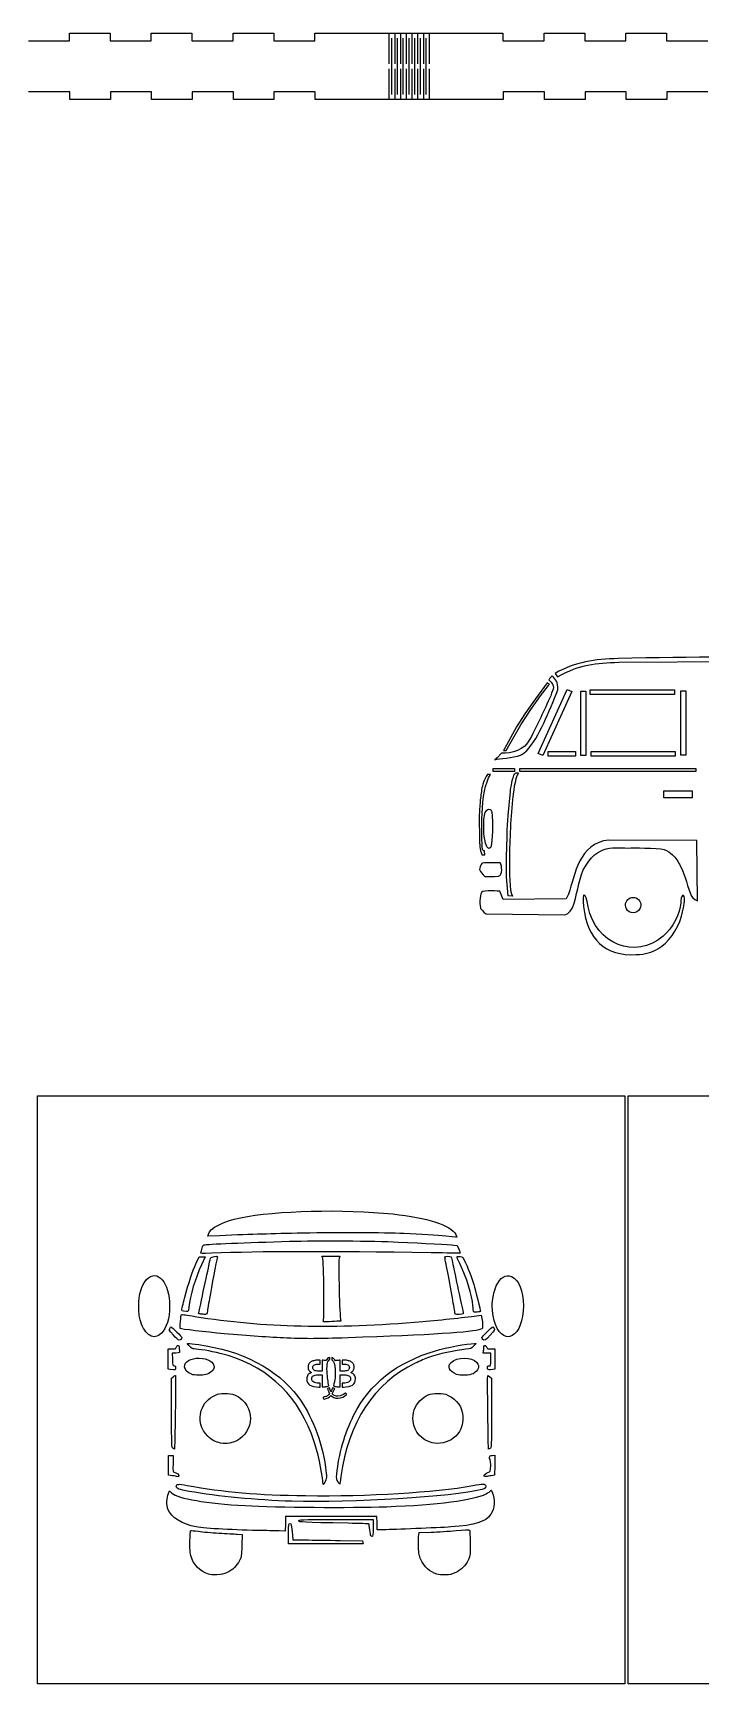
# Model space of a CAD drawing. Extents: x 299 to 1400, y -639 to 740.
# Drawn here: x 737 to 998, y -639 to 6 of the extents above; entities that cross this region are included whole.
import ezdxf

# ---------------------------------------------------------------- set-up
doc = ezdxf.new("R2010")
doc.units = 0
doc.layers.add('Generic_Box', color=7, linetype='CONTINUOUS')

msp = doc.modelspace()

# ---------------------------------------------------------------- linework, layer by layer
at = {"layer": 'Generic_Box', "color": 1}
for p, q in [((735.14127, 3.100168), (751.24127, 3.100168)), ((751.24127, 3.100168), (751.24127, 6.100168)), ((751.24127, 6.100168), (767.14127, 6.100168)), ((767.14127, 6.100168), (767.14127, 3.100168)), ((767.14127, 3.100168), (783.24127, 3.100168)), ((783.24127, 3.100168), (783.24127, 6.100168)), ((783.24127, 6.100168), (799.14127, 6.100168)), ((799.14127, 6.100168), (799.14127, 3.100168)), ((799.14127, 3.100168), (815.24127, 3.100168)), ((815.24127, 3.100168), (815.24127, 6.100168)), ((815.24127, 6.100168), (831.14127, 6.100168)), ((831.14127, 6.100168), (831.14127, 3.100168)), ((831.14127, 3.100168), (847.24127, 3.100168)), ((847.24127, 3.100168), (847.24127, 6.100168)), ((847.24127, 6.100168), (876.24127, 6.100168)), ((876.24127, 6.100168), (891.94927, 6.100168)), ((876.24127, 6.100168), (876.24127, -5.899832)), ((877.36327, -17.899832), (877.36327, 4.100168)), ((878.48527, 6.100168), (878.48527, -5.899832)), ((879.60727, -17.899832), (879.60727, 4.100168)), ((880.72927, 6.100168), (880.72927, -5.899832)), ((881.85127, -17.899832), (881.85127, 4.100168)), ((882.97327, 6.100168), (882.97327, -5.899832)), ((884.09527, -17.899832), (884.09527, 4.100168)), ((885.21727, 6.100168), (885.21727, -5.899832)), ((886.33927, -17.899832), (886.33927, 4.100168)), ((887.46127, 6.100168), (887.46127, -5.899832)), ((888.58327, -17.899832), (888.58327, 4.100168)), ((889.70527, 6.100168), (889.70527, -5.899832)), ((890.82727, -17.899832), (890.82727, 4.100168)), ((891.94927, 6.100168), (920.84927, 6.100168)), ((891.94927, 6.100168), (891.94927, -5.899832)), ((920.84927, 6.100168), (920.84927, 3.100168)), ((920.84927, 3.100168), (936.94927, 3.100168)), ((936.94927, 3.100168), (936.94927, 6.100168)), ((936.94927, 6.100168), (952.84927, 6.100168)), ((952.84927, 6.100168), (952.84927, 3.100168)), ((952.84927, 3.100168), (968.94927, 3.100168)), ((968.94927, 3.100168), (968.94927, 6.100168)), ((968.94927, 6.100168), (984.84927, 6.100168)), ((984.84927, 6.100168), (984.84927, 3.100168)), ((984.84927, 3.100168), (1000.94927, 3.100168)), ((876.24127, -7.899832), (876.24127, -19.899832)), ((878.48527, -7.899832), (878.48527, -19.899832)), ((880.72927, -7.899832), (880.72927, -19.899832)), ((882.97327, -7.899832), (882.97327, -19.899832)), ((885.21727, -7.899832), (885.21727, -19.899832)), ((887.46127, -7.899832), (887.46127, -19.899832)), ((889.70527, -7.899832), (889.70527, -19.899832)), ((891.94927, -7.899832), (891.94927, -19.899832)), ((751.34127, -16.899832), (735.24127, -16.899832)), ((751.34127, -19.899832), (751.34127, -16.899832)), ((783.34127, -16.899832), (767.24127, -16.899832)), ((767.24127, -16.899832), (767.24127, -19.899832)), ((783.34127, -19.899832), (783.34127, -16.899832)), ((815.34127, -16.899832), (799.24127, -16.899832)), ((799.24127, -16.899832), (799.24127, -19.899832)), ((815.34127, -19.899832), (815.34127, -16.899832)), ((847.34127, -16.899832), (831.24127, -16.899832)), ((831.24127, -16.899832), (831.24127, -19.899832)), ((847.34127, -19.899832), (847.34127, -16.899832)), ((937.04927, -16.899832), (920.94927, -16.899832)), ((920.94927, -16.899832), (920.94927, -19.899832)), ((937.04927, -19.899832), (937.04927, -16.899832)), ((969.04927, -16.899832), (952.94927, -16.899832)), ((952.94927, -16.899832), (952.94927, -19.899832)), ((969.04927, -19.899832), (969.04927, -16.899832)), ((1001.04927, -16.899832), (984.94927, -16.899832)), ((984.94927, -16.899832), (984.94927, -19.899832)), ((767.24127, -19.899832), (751.34127, -19.899832)), ((799.24127, -19.899832), (783.34127, -19.899832)), ((831.24127, -19.899832), (815.34127, -19.899832)), ((876.24127, -19.899832), (847.34127, -19.899832)), ((891.94927, -19.899832), (876.24127, -19.899832)), ((920.94927, -19.899832), (891.94927, -19.899832)), ((952.94927, -19.899832), (937.04927, -19.899832)), ((984.94927, -19.899832), (969.04927, -19.899832)), ((941.21975, -244.23168), (942.15288, -245.54278)), ((966.20162, -239.8259), (1026.5833, -239.47154)), ((938.16616, -247.85909), (932.5702, -255.60988)), ((934.679789, -275.485859), (946.01412, -250.499446)), ((935.57697, -253.004), (938.65056, -248.89473)), ((947.830624, -251.271089), (936.496293, -276.257503)), ((939.03476, -248.39362), (938.16616, -247.85909)), ((938.65056, -248.89473), (939.03476, -248.39362)), ((946.01412, -250.499446), (947.830624, -251.271089)), ((951.30261, -251.13751), (953.286985, -251.13751)), ((951.30261, -276.272928), (951.30261, -251.13751)), ((953.286985, -251.13751), (953.286985, -276.272928)), ((955.000229, -252.488831), (955.000229, -250.64618)), ((955.000229, -250.64618), (987.91528, -250.64618)), ((987.91528, -250.64618), (987.91528, -252.488831)), ((990.43939, -251.02344), (992.423765, -251.02344)), ((990.43939, -276.158858), (990.43939, -251.02344)), ((992.423765, -251.02344), (992.423765, -276.158858)), ((932.5702, -255.60988), (929.39636, -260.05324)), ((931.73496, -258.3494), (935.57697, -253.004)), ((987.91528, -252.488831), (955.000229, -252.488831)), ((922.04645, -274.35217), (927.79275, -264.29615)), ((929.39636, -260.05324), (926.18913, -265.06455)), ((927.79275, -264.29615), (931.73496, -258.3494)), ((926.18913, -265.06455), (922.2135, -272.21402)), ((918.53855, -277.19188), (917.60309, -277.96028)), ((920.30919, -275.45465), (918.53855, -277.19188)), ((922.2135, -272.21402), (921.11101, -274.35217)), ((921.11101, -274.35217), (922.04645, -274.35217)), ((927.74264, -276.20635), (927.74264, -276.20635)), ((936.496293, -276.257503), (934.679789, -275.485859)), ((938.522871, -276.560421), (938.522871, -274.71777)), ((938.522871, -274.71777), (949.23187, -274.71777)), ((949.23187, -276.560421), (938.522871, -276.560421)), ((949.23187, -274.71777), (949.23187, -276.560421)), ((953.286985, -276.272928), (951.30261, -276.272928)), ((955.334459, -276.543031), (955.334459, -274.70038)), ((955.334459, -274.70038), (988.24951, -274.70038)), ((988.24951, -276.543031), (955.334459, -276.543031)), ((988.24951, -274.70038), (988.24951, -276.543031)), ((992.423765, -276.158858), (990.43939, -276.158858)), ((915.9836, -283.79286), (914.7996, -283.79328)), ((916.95367, -281.33508), (925.336675, -281.33508)), ((916.95367, -282.635068), (916.95367, -281.33508)), ((925.336675, -282.635068), (916.95367, -282.635068)), ((925.336675, -281.33508), (925.336675, -282.635068)), ((925.75481, -283.10528), (926.92411, -283.13868)), ((927.39795, -281.33508), (996.284112, -281.33508)), ((927.39795, -282.63508), (927.39795, -281.33508)), ((996.284112, -282.63508), (927.39795, -282.63508)), ((996.284112, -281.33508), (996.284112, -282.63508)), ((926.22251, -284.30796), (926.22252, -284.30796)), ((983.7442, -290.13727), (994.843981, -290.13727)), ((983.7442, -292.860545), (983.7442, -290.13727)), ((994.843981, -290.13727), (994.843981, -292.860545)), ((922.83155, -299.79292), (923.75027, -290.45519)), ((994.843981, -292.860545), (983.7442, -292.860545)), ((914.92502, -297.43758), (914.92502, -297.43758)), ((911.63406, -305.85766), (911.69316, -310.28706)), ((996.64804, -309.4981), (962.30391, -309.36448)), ((996.96997, -333.23784), (996.64804, -309.4981)), ((912.63198, -315.16533), (913.71293, -315.17633)), ((913.71293, -315.17633), (913.66563, -313.65346)), ((922.2302, -323.76365), (922.2469, -314.86023)), ((912.68221, -318.34999), (912.68221, -318.34995)), ((922.88167, -331.21378), (922.2302, -323.76365)), ((920.87715, -332.61691), (919.57994, -329.40088)), ((945.53275, -332.31625), (920.87715, -332.61691)), ((924.55211, -331.28058), (922.88167, -331.21378)), ((946.53503, -330.49546), (945.53275, -332.31625)), ((974.8006, -334.79242), (974.8006, -334.79242)), ((914.32905, -338.22957), (945.06504, -338.63049)), ((981.50326, -351.85873), (981.50326, -351.85872)), ((738.65497, -409.36267), (968.55496, -409.36267)), ((738.65497, -639.26268), (738.65497, -409.36267)), ((968.55496, -409.36267), (968.55496, -639.26268)), ((969.84344, -409.36267), (1399.74343, -409.36267)), ((969.84344, -639.26268), (969.84344, -409.36267)), ((805.39499, -464.204973), (805.57239, -463.436873)), ((809.86559, -464.028323), (805.39499, -464.204973)), ((898.47369, -464.245093), (898.47369, -464.245093)), ((802.64789, -470.581263), (802.64789, -470.581263)), ((901.65129, -467.709213), (902.97689, -467.850353)), ((902.97689, -467.850353), (903.56459, -469.343533)), ((800.84499, -474.773463), (801.99949, -472.326063)), ((801.99949, -472.326063), (803.18849, -472.326063)), ((804.37759, -472.326063), (802.92419, -475.383513)), ((803.18849, -472.326063), (804.37759, -472.326063)), ((850.31239, -472.78912), (849.96319, -472.06151)), ((849.96319, -472.06151), (853.49009, -472.06151)), ((853.49009, -472.06151), (857.01689, -472.06151)), ((857.01689, -472.06151), (856.73509, -472.97966)), ((795.88149, -493.567803), (795.88149, -493.567803)), ((802.36379, -494.628923), (802.36379, -494.628923)), ((902.16419, -494.700303), (902.16419, -494.700323)), ((909.34699, -493.720713), (909.34699, -493.720753)), ((911.34619, -495.190983), (912.31239, -495.042543)), ((912.31239, -495.042543), (912.60289, -496.397353)), ((782.60939, -502.947283), (782.60939, -502.947283)), ((791.90859, -502.894373), (791.90859, -502.894373)), ((850.60549, -497.305866), (850.60549, -497.305866)), ((921.17779, -503.032053), (921.17779, -503.032083)), ((789.86219, -512.260603), (789.86219, -508.309433)), ((789.86219, -508.309433), (791.31239, -508.309433)), ((836.29659, -504.045153), (836.29659, -504.045123)), ((910.35509, -506.192813), (909.35549, -507.216443)), ((909.64899, -506.192813), (910.35509, -506.192813)), ((912.94639, -504.552363), (912.94639, -504.552363)), ((913.08879, -509.896933), (913.25279, -508.904743)), ((916.20579, -508.309433), (917.65599, -508.309433)), ((917.65599, -508.309433), (917.65599, -512.245103)), ((789.86219, -516.211783), (789.86219, -512.260603)), ((790.58979, -516.322003), (789.86219, -516.211783)), ((792.89499, -509.896933), (791.42989, -509.896933)), ((791.42989, -509.896933), (791.50589, -512.344323)), ((849.270745, -514.194707), (849.270745, -512.658752)), ((850.082407, -512.68949), (850.082407, -514.246965)), ((850.082407, -514.246965), (850.082407, -516.958642)), ((853.072945, -512.44803), (853.072616, -511.59202)), ((853.884277, -511.619687), (853.884277, -512.553668)), ((853.884277, -511.619687), (853.884277, -511.619687)), ((855.279434, -512.906077), (855.279434, -512.995787)), ((857.127518, -514.246965), (857.127518, -512.68949)), ((857.127518, -516.958642), (857.127518, -514.246965)), ((857.939166, -512.658752), (857.939166, -514.194707)), ((914.57869, -509.896933), (913.08879, -509.896933)), ((916.06849, -509.896933), (914.57869, -509.896933)), ((914.84719, -516.130093), (914.84719, -516.130093)), ((916.06849, -512.427103), (916.06849, -509.896933)), ((917.65599, -516.180783), (916.82919, -516.346153)), ((917.65599, -512.245103), (917.65599, -516.180783)), ((790.58979, -516.322003), (790.58979, -516.322003)), ((791.18519, -519.778773), (791.84559, -519.158343)), ((791.18519, -533.263383), (791.18519, -519.778773)), ((798.99539, -518.205373), (798.99539, -518.205373)), ((848.427791, -518.433673), (850.082407, -518.433673)), ((850.082407, -516.958642), (848.755748, -516.958642)), ((849.270746, -523.19693), (849.270746, -521.625481)), ((850.082407, -518.433673), (850.082407, -521.577687)), ((850.082407, -521.577687), (850.082407, -523.166463)), ((851.919626, -522.940931), (852.710875, -522.698632)), ((854.501327, -522.691366), (855.32444, -522.943727)), ((858.454177, -516.958642), (857.127518, -516.958642)), ((857.127518, -521.577408), (857.127518, -518.433673)), ((857.127518, -518.433673), (858.782134, -518.433673)), ((857.127518, -523.166182), (857.127518, -521.577408)), ((857.939166, -521.625481), (857.939166, -523.19693)), ((902.72229, -518.248773), (902.72229, -518.248773)), ((915.67279, -519.158343), (916.33319, -519.778773)), ((916.33319, -519.778773), (916.33319, -533.349383)), ((852.912974, -523.485056), (852.126206, -523.726237)), ((855.024999, -523.700245), (854.239634, -523.459623)), ((914.92609, -533.131283), (914.92599, -533.131283)), ((791.64819, -547.09947), (791.64819, -547.09947)), ((810.30649, -545.0722), (810.30649, -545.07223)), ((893.18199, -544.99783), (893.18199, -544.99783)), ((789.99449, -553.81615), (789.99449, -549.98135)), ((789.99449, -549.98135), (790.92059, -549.98135)), ((789.99449, -557.65095), (789.99449, -553.81615)), ((790.92059, -549.98135), (791.84659, -549.98135)), ((791.84659, -549.98135), (791.74959, -553.2225)), ((916.67079, -549.89881), (917.67019, -549.81621)), ((917.59719, -553.73224), (917.52419, -557.64828)), ((917.67019, -549.81621), (917.59719, -553.73224)), ((791.55539, -557.84647), (789.99449, -557.65095)), ((793.25289, -558.17889), (793.25309, -558.17886)), ((850.51999, -561.24866), (850.20009, -558.65771)), ((851.14739, -560.3254), (850.51999, -561.24866)), ((856.30169, -560.23298), (856.30169, -560.23298)), ((913.54569, -558.03539), (913.54529, -558.03544)), ((917.52419, -557.64828), (916.20489, -557.8367)), ((789.94399, -564.83544), (790.38839, -563.81453)), ((790.38839, -563.81453), (791.30979, -564.62357)), ((838.28099, -567.83711), (838.28099, -567.83711)), ((835.76689, -573.79402), (835.69189, -576.63829)), ((853.62619, -573.79402), (835.76689, -573.79402)), ((871.48569, -573.79402), (853.62619, -573.79402)), ((871.56169, -576.37371), (871.48569, -573.79402)), ((816.80599, -580.71259), (818.74649, -580.85462)), ((826.77119, -579.30104), (826.77159, -579.30084)), ((835.61689, -579.48257), (833.31069, -579.42367)), ((835.69189, -576.63829), (835.61689, -579.48257)), ((836.95899, -584.50948), (836.95809, -580.54073)), ((855.47889, -574.98448), (870.03099, -574.98448)), ((870.03099, -574.98448), (870.03099, -578.29177)), ((871.63769, -578.9534), (871.56169, -576.37371)), ((874.34009, -578.9504), (871.63769, -578.9534)), ((887.86139, -581.00125), (888.03169, -580.09308)), ((888.03169, -580.09308), (892.72369, -579.91672)), ((818.74649, -580.85462), (818.65549, -585.12943)), ((851.52949, -584.50948), (836.95899, -584.50948)), ((838.43119, -581.00375), (838.59929, -582.92198)), ((838.59929, -582.92198), (843.53339, -582.95868)), ((866.09999, -584.50948), (851.52949, -584.50948)), ((857.19869, -583.15711), (865.92999, -583.31885)), ((865.92999, -583.31885), (866.01499, -583.91417)), ((866.01499, -583.91417), (866.09999, -584.50948)), ((869.13489, -581.38292), (869.13489, -581.38292)), ((805.60499, -596.32707), (805.60499, -596.32707)), ((894.97789, -596.30887), (894.97749, -596.30887)), ((968.55496, -639.26268), (738.65497, -639.26268)), ((1399.74343, -639.26268), (969.84344, -639.26268))]:
    msp.add_line(p, q, dxfattribs=at)
for points in [[(965.89452, -238.38486), (956.78127, -238.80022), (949.25475, -239.54092), (941.21975, -244.23168)], [(1133.7868, -238.31396), (1071.8889, -237.96844), (1024.0715, -237.283), (965.89452, -238.38486)], [(940.12056, -245.21977), (940.12056, -245.21977), (939.59188, -245.55685), (939.38557, -245.78773)], [(942.29213, -250.6654), (942.57109, -247.44431), (941.30513, -246.65722), (940.12056, -245.21977)], [(942.15288, -245.54278), (951.24751, -240.52568), (956.8784, -240.22649), (966.20162, -239.8259)], [(930.06454, -274.61943), (935.20062, -268.77656), (938.83025, -259.22007), (942.29213, -250.6654)], [(939.38557, -245.78773), (939.1425, -246.05974), (938.81762, -246.72319), (938.81762, -246.72319)], [(938.81762, -246.72319), (941.62877, -249.39473), (940.40439, -249.95703), (939.51919, -252.93719)], [(939.51919, -252.93719), (936.94456, -258.85894), (934.38818, -264.18121), (931.4176, -269.90879)], [(931.4176, -269.90879), (929.29858, -274.32521), (924.27737, -275.47807), (920.30919, -275.45465)], [(917.60309, -277.96028), (919.46272, -277.49429), (924.73825, -277.36605), (927.74264, -276.20635)], [(927.74264, -276.20635), (928.52771, -275.86128), (930.06454, -274.61943), (930.06454, -274.61943)], [(912.81518, -312.992), (912.4691, -308.56786), (911.70795, -289.90677), (915.9836, -283.79286)], [(914.7996, -283.79328), (913.39936, -285.86785), (912.84755, -287.74943), (912.4963, -289.73461)], [(923.75027, -290.45519), (923.75027, -290.45519), (924.29856, -286.03319), (925.28708, -283.63982)], [(925.28708, -283.63982), (925.37748, -283.42099), (925.75481, -283.10528), (925.75481, -283.10528)], [(926.92411, -283.13868), (926.92411, -283.13868), (926.38076, -283.88186), (926.22251, -284.30796)], [(912.4963, -289.73461), (912.17962, -291.49602), (912.01567, -293.20712), (911.87029, -294.99085)], [(926.22252, -284.30796), (925.29468, -286.80625), (924.5521, -293.66239), (924.5521, -293.66239)], [(911.87029, -294.99085), (911.71268, -296.92469), (911.57658, -298.86231), (911.53956, -300.80221)], [(924.5521, -293.66239), (923.76714, -301.82288), (923.36612, -310.86574), (923.41619, -318.18437)], [(911.53956, -300.80221), (911.50736, -302.48735), (911.63406, -305.85766), (911.63406, -305.85766)], [(913.38821, -306.95907), (913.22562, -305.12876), (913.35481, -301.44663), (913.35481, -301.44663)], [(913.35481, -301.44663), (913.35481, -301.44663), (913.47134, -299.84603), (913.75571, -299.10801)], [(913.75571, -299.10801), (913.92622, -298.46523), (914.43605, -297.69048), (914.92502, -297.43758)], [(914.92502, -297.43758), (915.19848, -297.31207), (915.56003, -297.33231), (915.82706, -297.47098)], [(915.82706, -297.47098), (916.1374, -297.63214), (916.3811, -297.96597), (916.46182, -298.30621)], [(916.46182, -298.30621), (916.9974, -303.15993), (916.73042, -309.32433), (916.12771, -312.10399)], [(922.2469, -314.86023), (922.49152, -309.88648), (922.46164, -304.65385), (922.83155, -299.79292)], [(913.85591, -309.66515), (913.85591, -309.66515), (913.46921, -307.87088), (913.38821, -306.95907)], [(914.55751, -311.93694), (914.14172, -311.26221), (913.85591, -309.66515), (913.85591, -309.66515)], [(962.30391, -309.36448), (950.50551, -310.67188), (949.05054, -322.83914), (946.53503, -330.49546)], [(911.69316, -310.28706), (911.69316, -310.28706), (911.79968, -311.95859), (911.94116, -312.77935)], [(911.94116, -312.77935), (912.08135, -313.59268), (912.63198, -315.16533), (912.63198, -315.16533)], [(913.66563, -313.65346), (913.66563, -313.65346), (913.00822, -313.54328), (912.81518, -312.992)], [(915.40944, -312.63854), (915.00776, -312.63758), (914.76824, -312.27891), (914.55751, -311.93694)], [(916.12771, -312.10399), (916.12771, -312.10399), (915.73238, -312.63931), (915.40944, -312.63854)], [(952.28131, -320.9907), (957.89634, -310.3263), (964.47552, -312.73572), (970.88016, -312.4703)], [(970.88016, -312.4703), (970.88016, -312.4703), (981.20431, -312.28148), (983.96945, -313.12295)], [(983.96945, -313.12295), (985.21796, -313.50289), (986.24519, -314.25445), (987.15998, -315.11076)], [(987.15998, -315.11076), (988.44155, -316.3104), (989.40878, -317.83749), (990.23359, -319.38708)], [(911.86756, -319.86235), (911.7631, -320.17969), (911.67019, -320.52512), (911.72582, -320.85454)], [(911.72582, -320.85454), (912.03968, -322.00885), (912.92496, -322.79649), (913.71019, -323.64211)], [(912.68221, -318.34995), (912.68221, -318.34995), (912.04659, -319.31844), (911.86756, -319.86235)], [(919.7578, -318.30319), (917.39888, -318.28259), (915.04071, -318.31389), (912.68221, -318.34999)], [(920.23027, -319.53163), (920.16627, -319.0976), (919.7578, -318.30319), (919.7578, -318.30319)], [(919.99405, -322.69715), (920.47443, -321.75438), (920.38456, -320.57843), (920.23027, -319.53163)], [(923.41619, -318.18437), (923.44879, -320.70614), (923.21173, -329.70368), (924.55211, -331.28058)], [(948.00501, -335.82416), (949.94267, -331.05705), (950.26804, -325.72637), (952.28131, -320.9907)], [(990.23359, -319.38708), (992.22029, -323.11952), (993.08424, -328.12982), (994.64354, -331.28058)], [(919.57994, -329.40088), (919.57994, -329.40088), (913.24446, -328.87038), (912.45816, -329.81058)], [(913.71019, -323.64211), (913.71019, -323.64211), (917.50507, -323.74699), (919.05197, -323.49513)], [(919.05197, -323.49513), (919.45816, -323.42903), (919.80721, -323.06383), (919.99405, -322.69715)], [(912.45816, -329.81058), (911.60509, -330.83061), (911.79523, -335.59728), (912.0927, -336.09721)], [(954.20849, -335.4547), (953.04282, -329.31506), (951.75784, -329.25876), (952.39652, -335.3753)], [(952.39652, -335.3753), (953.73924, -348.23497), (960.87012, -354.75976), (972.91997, -354.15437)], [(983.56982, -346.93563), (972.70393, -356.24547), (956.98915, -350.10062), (954.20849, -335.4547)], [(968.75298, -334.79242), (968.752981, -333.122416), (970.106786, -331.768611), (971.77679, -331.768611)], [(970.264885, -337.411116), (969.329315, -336.870964), (968.75298, -335.872723), (968.75298, -334.79242)], [(971.77679, -331.768611), (973.446794, -331.768611), (974.800599, -333.122416), (974.8006, -334.79242)], [(974.8006, -334.79242), (974.8006, -335.872723), (974.224265, -336.870964), (973.288695, -337.411116)], [(990.37649, -334.0089), (990.36129, -337.74173), (987.13023, -343.88511), (983.56982, -346.93563)], [(991.14924, -331.09164), (990.72828, -331.35186), (990.3806, -332.66473), (990.37649, -334.0089)], [(990.68653, -339.16431), (992.07465, -334.48573), (992.31019, -330.37336), (991.14924, -331.09164)], [(994.64354, -331.28058), (995.09304, -332.18886), (996.96997, -333.23784), (996.96997, -333.23784)], [(912.0927, -336.09721), (912.61939, -336.98237), (914.32905, -338.22957), (914.32905, -338.22957)], [(945.06504, -338.63049), (945.06504, -338.63049), (947.0859, -338.08539), (948.00501, -335.82416)], [(973.288695, -337.411116), (972.353125, -337.951268), (971.200455, -337.951268), (970.264885, -337.411116)], [(981.50326, -351.85872), (985.67356, -349.4124), (989.01747, -344.78996), (990.68653, -339.16431)], [(972.91997, -354.15437), (976.75112, -353.96187), (978.89599, -353.38824), (981.50326, -351.85873)], [(805.57239, -463.436873), (806.11109, -461.104843), (811.42059, -458.383973), (818.11289, -457.010503)], [(818.11289, -457.010503), (831.90689, -454.179553), (858.27519, -453.525753), (877.78319, -455.530983)], [(877.78319, -455.530983), (891.18829, -456.908893), (900.57699, -459.987353), (902.45599, -463.620953)], [(842.77889, -463.040643), (829.25029, -463.311913), (824.03769, -463.468333), (809.86559, -464.028323)], [(882.06949, -463.212863), (874.04869, -462.851213), (856.14129, -462.772713), (842.77889, -463.040643)], [(898.47369, -464.245093), (895.23019, -463.924393), (888.60689, -463.507623), (882.06949, -463.212863)], [(902.83929, -464.507713), (902.83929, -464.678833), (902.89329, -464.682093), (898.47369, -464.245093)], [(902.45599, -463.620953), (902.66679, -464.028683), (902.83929, -464.427733), (902.83929, -464.507713)], [(806.83079, -470.913033), (802.65519, -471.079253), (802.50569, -471.067393), (802.64789, -470.581263)], [(802.64789, -470.581263), (802.72889, -470.303973), (802.92749, -469.565863), (803.08899, -468.941013)], [(803.08899, -468.941013), (803.28809, -468.170663), (803.56999, -467.736473), (803.96459, -467.592323)], [(803.96459, -467.592323), (804.57339, -467.369933), (820.64499, -466.701613), (837.35499, -466.203813)], [(892.78519, -470.708193), (851.71039, -470.082023), (826.17759, -470.142873), (806.83079, -470.913033)], [(837.35499, -466.203813), (847.97289, -465.887503), (870.52989, -466.041303), (879.82059, -466.493373)], [(879.82059, -466.493373), (889.72869, -466.975473), (900.27839, -467.563033), (901.65129, -467.709213)], [(904.09109, -470.858163), (904.05709, -470.869963), (898.96979, -470.802463), (892.78519, -470.708193)], [(903.56459, -469.343533), (903.88779, -470.164783), (904.12479, -470.846363), (904.09109, -470.858163)], [(781.41259, -481.201873), (785.55919, -476.703263), (790.45479, -482.358133), (790.42509, -491.612223)], [(796.37429, -488.112723), (797.82489, -482.421433), (799.26699, -478.118623), (800.84499, -474.773463)], [(802.92419, -475.383513), (800.43699, -480.616103), (798.36679, -487.462393), (797.90829, -491.971373)], [(803.59909, -485.893833), (804.60599, -481.269213), (805.63129, -476.459013), (805.87749, -475.204483)], [(805.87749, -475.204483), (806.12379, -473.949963), (806.40129, -472.800773), (806.49429, -472.650733)], [(809.07859, -472.620713), (808.67599, -474.042093), (806.78009, -483.903843), (806.00699, -488.597943)], [(806.49429, -472.650733), (806.58729, -472.500703), (807.24699, -472.290503), (807.96039, -472.183633)], [(807.96039, -472.183633), (809.23599, -471.992513), (809.25449, -471.999723), (809.07859, -472.620713)], [(850.60549, -497.305866), (851.00869, -496.467186), (850.73529, -473.67032), (850.31239, -472.78912)], [(856.73509, -472.97966), (856.37229, -474.16171), (856.92849, -496.180176), (857.33819, -496.945736)], [(898.07679, -472.288273), (898.07679, -472.006973), (900.37949, -471.984953), (900.55239, -472.264573)], [(899.25079, -478.439833), (898.60509, -475.181193), (898.07679, -472.412993), (898.07679, -472.288273)], [(900.55239, -472.264573), (900.62139, -472.376273), (901.10809, -474.549163), (901.63389, -477.093223)], [(901.63389, -477.093223), (902.15969, -479.637283), (903.22349, -484.576283), (903.99779, -488.068783)], [(903.93889, -474.889163), (903.24589, -473.461213), (902.76739, -472.238263), (902.87539, -472.171493)], [(902.87539, -472.171493), (902.98339, -472.104693), (903.53569, -472.124293), (904.10269, -472.214893)], [(909.08659, -491.355993), (908.79709, -487.416583), (906.58619, -480.344073), (903.93889, -474.889163)], [(904.10269, -472.214893), (905.05849, -472.367733), (905.19539, -472.505263), (905.98429, -474.105133)], [(905.98429, -474.105133), (906.95689, -476.077493), (908.57829, -480.320693), (909.39909, -483.041653)], [(778.38379, -491.772993), (778.36979, -486.631483), (779.25399, -483.543583), (781.41259, -481.201873)], [(901.24869, -489.391723), (900.79559, -486.626823), (899.89649, -481.698473), (899.25079, -478.439833)], [(909.39909, -483.041653), (910.06159, -485.238093), (912.12749, -493.554293), (912.03309, -493.644823)], [(916.60289, -491.476903), (916.59289, -489.240463), (917.36259, -485.535433), (918.22279, -483.665123)], [(918.22279, -483.665123), (919.73939, -480.367903), (921.93599, -478.997573), (924.14109, -479.973013)], [(924.14109, -479.973013), (927.03719, -481.254093), (928.80249, -485.600583), (928.82609, -491.508383)], [(795.15389, -493.179053), (795.15389, -493.025873), (795.70309, -490.746023), (796.37429, -488.112723)], [(801.76849, -494.408253), (801.76849, -494.349953), (802.59229, -490.518453), (803.59909, -485.893833)], [(806.00699, -488.597943), (805.55159, -491.362833), (805.12379, -493.892913), (805.05619, -494.220333)], [(902.16419, -494.700323), (902.11419, -494.545483), (901.70179, -492.156613), (901.24869, -489.391723)], [(903.99779, -488.068783), (904.77209, -491.561283), (905.35989, -494.472493), (905.30399, -494.538143)], [(779.10559, -497.637473), (778.47349, -495.717823), (778.39309, -495.064493), (778.38379, -491.772993)], [(790.42509, -491.612223), (790.41009, -496.336413), (789.22109, -500.186823), (787.17389, -502.141663)], [(794.50429, -500.332003), (794.37559, -500.191493), (794.84899, -495.032453), (795.00489, -494.876553)], [(795.00489, -494.876553), (795.07989, -494.801553), (797.43589, -495.111243), (800.24069, -495.564643)], [(795.88149, -493.567803), (795.48129, -493.507203), (795.15389, -493.332243), (795.15389, -493.179053)], [(797.90829, -491.971373), (797.71119, -493.909393), (797.77979, -493.855373), (795.88149, -493.567803)], [(800.24069, -495.564643), (827.20239, -499.923003), (854.44279, -500.536713), (889.47789, -497.575103)], [(802.36379, -494.628923), (802.03639, -494.565823), (801.76849, -494.466553), (801.76849, -494.408253)], [(803.94629, -494.779613), (803.40329, -494.759813), (802.69119, -494.692013), (802.36379, -494.628923)], [(805.05619, -494.220333), (804.95359, -494.718053), (804.77159, -494.809743), (803.94629, -494.779613)], [(889.47789, -497.575103), (896.54549, -496.977663), (907.46569, -495.787113), (911.34619, -495.190983)], [(905.30399, -494.538143), (905.06199, -494.822373), (902.25109, -494.967553), (902.16419, -494.700303)], [(909.34699, -493.720753), (909.28499, -493.522583), (909.16759, -492.458443), (909.08659, -491.355993)], [(910.71369, -493.894403), (909.76259, -494.035993), (909.43269, -493.994103), (909.34699, -493.720713)], [(912.03309, -493.644823), (911.99709, -493.679423), (911.40329, -493.791763), (910.71369, -493.894403)], [(912.60289, -496.397353), (912.76279, -497.142493), (912.89349, -498.327173), (912.89349, -499.029953)], [(921.17779, -503.032083), (918.68059, -501.898323), (916.62309, -496.701643), (916.60289, -491.476903)], [(928.82609, -491.508383), (928.84809, -497.133983), (927.09419, -501.714903), (924.42209, -503.008453)], [(782.60939, -502.947283), (781.22049, -502.154353), (779.96769, -500.255773), (779.10559, -497.637473)], [(787.17389, -502.141663), (785.58999, -503.654083), (784.25889, -503.889013), (782.60939, -502.947283)], [(791.90859, -502.894373), (790.22489, -501.060403), (790.13709, -500.903403), (790.43279, -500.254463)], [(790.43279, -500.254463), (790.60569, -499.874983), (790.82979, -499.597343), (790.93089, -499.637493)], [(790.93089, -499.637493), (791.45409, -499.845373), (795.15389, -503.549893), (795.15389, -503.865873)], [(794.10879, -504.857093), (793.88319, -504.850093), (792.89309, -503.966843), (791.90859, -502.894373)], [(811.69039, -502.330703), (804.63219, -501.685673), (794.68459, -500.528793), (794.50429, -500.332003)], [(836.29659, -504.045123), (829.47469, -503.781523), (821.44089, -503.221773), (811.69039, -502.330703)], [(852.82899, -497.636596), (850.46229, -497.804586), (850.37219, -497.791186), (850.60549, -497.305866)], [(856.45489, -497.461516), (855.81729, -497.461516), (854.18559, -497.540316), (852.82899, -497.636596)], [(857.33819, -496.945736), (857.59229, -497.420566), (857.52219, -497.461516), (856.45489, -497.461516)], [(912.16589, -500.594073), (909.12399, -501.791083), (892.28209, -502.878383), (860.24139, -503.946253)], [(912.89349, -499.029953), (912.89349, -500.178113), (912.81949, -500.336803), (912.16589, -500.594073)], [(912.62889, -503.865873), (912.62889, -503.549893), (916.32869, -499.845373), (916.85189, -499.637493)], [(915.87429, -502.894373), (914.08549, -504.842853), (913.54369, -505.149643), (912.94639, -504.552363)], [(917.34999, -500.254463), (917.64569, -500.903403), (917.55789, -501.060403), (915.87429, -502.894373)], [(916.85189, -499.637493), (916.95299, -499.597393), (917.17709, -499.874983), (917.34999, -500.254463)], [(924.42209, -503.008453), (923.05579, -503.669883), (922.59009, -503.673273), (921.17779, -503.032053)], [(791.31239, -508.309433), (792.62339, -508.309433), (792.77789, -508.248333), (792.92229, -507.672973)], [(794.19639, -507.982473), (794.46629, -509.951413), (794.50329, -509.896933), (792.89499, -509.896933)], [(792.92229, -507.672973), (793.01029, -507.322913), (793.29589, -506.980573), (793.55739, -506.912213)], [(793.55739, -506.912213), (793.94749, -506.810203), (794.06199, -507.002113), (794.19639, -507.982473)], [(795.15389, -503.865873), (795.15389, -504.360993), (794.61419, -504.872833), (794.10879, -504.857093)], [(798.19659, -507.251143), (797.19229, -506.222683), (797.18179, -506.192813), (797.82319, -506.192813)], [(797.82319, -506.192813), (798.18619, -506.192813), (799.90699, -506.378823), (801.64719, -506.606173)], [(800.00229, -508.309483), (799.44999, -508.309483), (798.93569, -508.008083), (798.19659, -507.251143)], [(810.16639, -510.033813), (806.49879, -509.147113), (801.56139, -508.309483), (800.00229, -508.309483)], [(801.64719, -506.606173), (818.50939, -508.809103), (832.49649, -516.103873), (840.63659, -526.940483)], [(860.24139, -503.946253), (847.61509, -504.367073), (844.91679, -504.378213), (836.29659, -504.045153)], [(862.40339, -534.299313), (868.82629, -521.752353), (879.08909, -513.638333), (894.38159, -509.016593)], [(906.37359, -508.419713), (902.27109, -508.791483), (895.54109, -510.264663), (891.72679, -511.625873)], [(894.38159, -509.016593), (898.63559, -507.730923), (906.95179, -506.192813), (909.64899, -506.192813)], [(909.35549, -507.216443), (908.42169, -508.172743), (908.22559, -508.251893), (906.37359, -508.419713)], [(912.94639, -504.552363), (912.77179, -504.377743), (912.62889, -504.068823), (912.62889, -503.865873)], [(913.25279, -508.904743), (913.34279, -508.359043), (913.41819, -507.655813), (913.41979, -507.342013)], [(913.41979, -507.342013), (913.41979, -506.549313), (914.38149, -506.818803), (914.59589, -507.672973)], [(914.59589, -507.672973), (914.74029, -508.248353), (914.89479, -508.309433), (916.20579, -508.309433)], [(792.77259, -515.736163), (792.77259, -516.559283), (792.55019, -516.618983), (790.58979, -516.322003)], [(791.50589, -512.344323), (791.57789, -514.654173), (791.61539, -514.796473), (792.17729, -514.876273)], [(792.17729, -514.876273), (792.63999, -514.941973), (792.77259, -515.133543), (792.77259, -515.736163)], [(796.21219, -515.289293), (796.21219, -513.289353), (798.63839, -511.873463), (802.03309, -511.892373)], [(798.99539, -518.205373), (797.45319, -517.640873), (796.21219, -516.340653), (796.21219, -515.289293)], [(802.03309, -511.892373), (805.38499, -511.911073), (807.85389, -513.433183), (807.85389, -515.481023)], [(807.85389, -515.481023), (807.85389, -516.359833), (806.00929, -517.967703), (804.59149, -518.324703)], [(845.93959, -541.51718), (839.43309, -524.924373), (827.19009, -514.149553), (810.16639, -510.033813)], [(844.596847, -515.453993), (844.596761, -515.940705), (844.716206, -516.35779), (844.954723, -516.70545)], [(844.924804, -514.127918), (844.706185, -514.485508), (844.596833, -514.927545), (844.596847, -515.453993)], [(845.849125, -513.263802), (845.45164, -513.482341), (845.143423, -513.770328), (844.924804, -514.127918)], [(847.235335, -512.801842), (846.698722, -512.891243), (846.23669, -513.045287), (845.849125, -513.263802)], [(846.460305, -515.558228), (846.460305, -515.061571), (846.673843, -514.709035), (847.101132, -514.500442)], [(847.071213, -516.660729), (846.663793, -516.452136), (846.460305, -516.084676), (846.460305, -515.558228)], [(847.101132, -514.500442), (847.518501, -514.291849), (848.065191, -514.187438), (848.740932, -514.187438)], [(848.97942, -512.652885), (848.353367, -512.652885), (847.771948, -512.702511), (847.235335, -512.801842)], [(848.740932, -514.187438), (848.932353, -514.187438), (849.105665, -514.190342), (849.270745, -514.194707)], [(849.270745, -512.658752), (849.174849, -512.657178), (849.070607, -512.652885), (848.97942, -512.652885)], [(850.469915, -512.712407), (850.338203, -512.70229), (850.211529, -512.697041), (850.082407, -512.68949)], [(851.230114, -512.801836), (850.981677, -512.762101), (850.728287, -512.732267), (850.469915, -512.712407)], [(851.634972, -512.85745), (851.504347, -512.83749), (851.370201, -512.818649), (851.230114, -512.801836)], [(853.072616, -511.59202), (852.409315, -511.716213), (851.941543, -512.157789), (851.634972, -512.85745)], [(852.018328, -517.156785), (851.833063, -514.089019), (852.339128, -512.758402), (853.072945, -512.44803)], [(855.279434, -512.995787), (854.941342, -512.311298), (854.483189, -511.792734), (853.884277, -511.619687)], [(853.884277, -512.553668), (854.527666, -513.031897), (855.107196, -514.441259), (855.216233, -516.246837)], [(855.216233, -516.246837), (855.348704, -518.440538), (855.088787, -520.760779), (854.501327, -522.691366)], [(855.979797, -512.801836), (855.731359, -512.831642), (855.497967, -512.866365), (855.279434, -512.906077)], [(856.74001, -512.712407), (856.481638, -512.732267), (856.22822, -512.762101), (855.979797, -512.801836)], [(857.127518, -512.68949), (856.998396, -512.697045), (856.871708, -512.702282), (856.74001, -512.712407)], [(886.55249, -513.851013), (870.49289, -521.487913), (860.26239, -537.065733), (857.45259, -558.16059)], [(858.230777, -512.652885), (858.139547, -512.652885), (858.035176, -512.657192), (857.939166, -512.658752)], [(857.939166, -514.194707), (858.104404, -514.190342), (858.277773, -514.187438), (858.46928, -514.187438)], [(859.97459, -512.801842), (859.437992, -512.702511), (858.85683, -512.652885), (858.230777, -512.652885)], [(858.46928, -514.187438), (859.14502, -514.187438), (859.691425, -514.291849), (860.108794, -514.500442)], [(861.3608, -513.263802), (860.973249, -513.045287), (860.511203, -512.891243), (859.97459, -512.801842)], [(860.108794, -514.500442), (860.536097, -514.709035), (860.749892, -515.061585), (860.749892, -515.558228)], [(860.749892, -515.558228), (860.749892, -516.084676), (860.546146, -516.452136), (860.138712, -516.660729)], [(862.285121, -514.127918), (862.066502, -513.770327), (861.758285, -513.482327), (861.3608, -513.263802)], [(862.255203, -516.70545), (862.493691, -516.35779), (862.613078, -515.940705), (862.613078, -515.453993)], [(862.613078, -515.453993), (862.613078, -514.927545), (862.50374, -514.485508), (862.285121, -514.127918)], [(891.72679, -511.625873), (890.63539, -512.015373), (888.30699, -513.016683), (886.55249, -513.851013)], [(902.72229, -518.248773), (899.87279, -517.191653), (898.90649, -515.134153), (900.52739, -513.575603)], [(900.52739, -513.575603), (902.91929, -511.275873), (908.67849, -511.312793), (910.63699, -513.640403)], [(910.63699, -513.640403), (911.90609, -515.148663), (911.32799, -516.850513), (909.15949, -517.989373)], [(914.84719, -516.130093), (914.56199, -515.386773), (914.86419, -514.787883), (915.47969, -514.874503)], [(916.82919, -516.346153), (915.54419, -516.603143), (915.00619, -516.544493), (914.84719, -516.130093)], [(915.47969, -514.874503), (916.05309, -514.955103), (916.06849, -514.891103), (916.06849, -512.427103)], [(791.84559, -519.158343), (792.20879, -518.817113), (792.57519, -518.607193), (792.65989, -518.691853)], [(792.65989, -518.691853), (792.86289, -518.894883), (792.47549, -547.47027), (792.26979, -547.45937)], [(804.59149, -518.324703), (802.96619, -518.733963), (800.28319, -518.676763), (798.99539, -518.205373)], [(844.537282, -518.463582), (844.239158, -518.870838), (844.090224, -519.387467), (844.090224, -520.013232)], [(844.090224, -520.013232), (844.090224, -521.076086), (844.477646, -521.875527), (845.252762, -522.411905)], [(845.923492, -517.539941), (845.297424, -517.748534), (844.835393, -518.056327), (844.537282, -518.463582)], [(844.954723, -516.70545), (845.18319, -517.053095), (845.506123, -517.331348), (845.923492, -517.539941)], [(845.252762, -522.411905), (846.027877, -522.938352), (847.215394, -523.201681), (848.815299, -523.201681)], [(846.012961, -519.998135), (846.012961, -519.412091), (846.226741, -519.005034), (846.654059, -518.776581)], [(846.236633, -520.802722), (846.087571, -520.594138), (846.012961, -520.32592), (846.012961, -519.998135)], [(846.817909, -521.309398), (846.569472, -521.180276), (846.375747, -521.011316), (846.236633, -520.802722)], [(846.654059, -518.776581), (847.081363, -518.548113), (847.672545, -518.433673), (848.427791, -518.433673)], [(847.682393, -521.562596), (847.344516, -521.51293), (847.056412, -521.428604), (846.817909, -521.309398)], [(848.755748, -516.958642), (848.040255, -516.958642), (847.478648, -516.859378), (847.071213, -516.660729)], [(848.755748, -521.637214), (848.368198, -521.637214), (848.010322, -521.612261), (847.682393, -521.562596)], [(849.270746, -521.625481), (849.09019, -521.631577), (848.911796, -521.637214), (848.755748, -521.637214)], [(852.710875, -522.698632), (852.382674, -521.266469), (852.155638, -519.430306), (852.018328, -517.156785)], [(858.454177, -521.637214), (858.298058, -521.637214), (858.11975, -521.631662), (857.939166, -521.625481)], [(858.394627, -523.201681), (859.994531, -523.201681), (861.182048, -522.938352), (861.957164, -522.411905)], [(860.138712, -516.660729), (859.731278, -516.859378), (859.169656, -516.958642), (858.454177, -516.958642)], [(859.527518, -521.562596), (859.199589, -521.612261), (858.841742, -521.637214), (858.454177, -521.637214)], [(858.782134, -518.433673), (859.537366, -518.433673), (860.128835, -518.547848), (860.556138, -518.776302)], [(860.392016, -521.309398), (860.153528, -521.428604), (859.865381, -521.51293), (859.527518, -521.562596)], [(860.973278, -520.802722), (860.83415, -521.011316), (860.640454, -521.180276), (860.392016, -521.309398)], [(860.556138, -518.776302), (860.983442, -519.004755), (861.19695, -519.412091), (861.19695, -519.998135)], [(861.19695, -519.998135), (861.19695, -520.32592), (861.122326, -520.594137), (860.973278, -520.802722)], [(861.286419, -517.539662), (861.703774, -517.331083), (862.026649, -517.053095), (862.255203, -516.70545)], [(862.672629, -518.463582), (862.374504, -518.056326), (861.912458, -517.748255), (861.286419, -517.539662)], [(861.957164, -522.411905), (862.732265, -521.875527), (863.119701, -521.076058), (863.119701, -520.013232)], [(863.119701, -520.013232), (863.119701, -519.387467), (862.970739, -518.870824), (862.672629, -518.463582)], [(909.15949, -517.989373), (907.94549, -518.626973), (904.15369, -518.779773), (902.72229, -518.248773)], [(914.92599, -533.131283), (914.83199, -525.246213), (914.81319, -518.736993), (914.88399, -518.666353)], [(914.88399, -518.666353), (914.95499, -518.595753), (915.30959, -518.817113), (915.67279, -519.158343)], [(802.81869, -532.402183), (803.81329, -529.464483), (805.41569, -527.705513), (808.32679, -526.355753)], [(808.32679, -526.355753), (809.59029, -525.769923), (810.20719, -525.655493), (812.08729, -525.658193)], [(812.08729, -525.658193), (814.96329, -525.662193), (816.82239, -526.360633), (818.82149, -528.187733)], [(818.82149, -528.187733), (824.81249, -533.663133), (821.91849, -543.57331), (813.88359, -545.0971)], [(840.63659, -526.940483), (845.94429, -534.006543), (849.92699, -544.20729), (851.38859, -554.47927)], [(848.815299, -523.201681), (848.966651, -523.201681), (849.118634, -523.199964), (849.270746, -523.19693)], [(850.082407, -523.166463), (850.211371, -523.15938), (850.340407, -523.151395), (850.469915, -523.142148)], [(850.836451, -527.073703), (850.606724, -527.087583), (850.438723, -527.276706), (850.45258, -527.506318)], [(850.45258, -527.506318), (850.466465, -527.735945), (850.655953, -527.903871), (850.885666, -527.890029)], [(850.469915, -523.142148), (851.021044, -523.112643), (851.503517, -523.043625), (851.918195, -522.93618)], [(852.028907, -526.668754), (851.659164, -526.908712), (851.308647, -527.045214), (850.836451, -527.073703)], [(850.885666, -527.890029), (852.085294, -527.81764), (852.902682, -527.140967), (853.501508, -526.451886)], [(851.918195, -522.93618), (851.918195, -522.937797), (851.919626, -522.939314), (851.919626, -522.940931)], [(852.999652, -525.77809), (852.701384, -526.141761), (852.374715, -526.455854), (852.028907, -526.668754)], [(852.126206, -523.726237), (852.364294, -524.535481), (852.651582, -525.217621), (852.999652, -525.77809)], [(853.50543, -525.030513), (853.283476, -524.604398), (853.087002, -524.088061), (852.912974, -523.485056)], [(853.501508, -526.451886), (854.145212, -527.142813), (855.070921, -527.624742), (856.334323, -527.548519)], [(854.239634, -523.459623), (854.025552, -524.033967), (853.781381, -524.564925), (853.50543, -525.030513)], [(853.998898, -525.781723), (854.397543, -525.178975), (854.739371, -524.473682), (855.024999, -523.700245)], [(856.285107, -526.732193), (855.200358, -526.797641), (854.53667, -526.415028), (853.998898, -525.781723)], [(855.32444, -522.943727), (855.732018, -523.04658), (856.20271, -523.113102), (856.74001, -523.141869)], [(858.922493, -525.651211), (858.242501, -526.268362), (857.57409, -526.654411), (856.285107, -526.732193)], [(856.334323, -527.548519), (857.80197, -527.459962), (858.706608, -526.957298), (859.471331, -526.258216)], [(856.74001, -523.141869), (856.869504, -523.151112), (856.998554, -523.159071), (857.127518, -523.166182)], [(857.939166, -523.19693), (858.091377, -523.200007), (858.243188, -523.201681), (858.394627, -523.201681)], [(859.172162, -525.546411), (859.082836, -525.551848), (858.995972, -525.595564), (858.922493, -525.651211)], [(859.606093, -525.942696), (859.593066, -525.725833), (859.401875, -525.532546), (859.172162, -525.546411)], [(859.471331, -526.258216), (859.568788, -526.175511), (859.613021, -526.05751), (859.606093, -525.942696)], [(885.67549, -536.616373), (885.32139, -533.302663), (886.19349, -530.762273), (888.47139, -528.471493)], [(888.47139, -528.471493), (890.52019, -526.411223), (892.30969, -525.673253), (895.29869, -525.656013)], [(895.29869, -525.656013), (897.44079, -525.643713), (897.85869, -525.726813), (899.45919, -526.483833)], [(899.45919, -526.483833), (902.90639, -528.114283), (904.95289, -531.086393), (905.16629, -534.772073)], [(791.64819, -547.09947), (791.21789, -546.77281), (791.18519, -545.79557), (791.18519, -533.263383)], [(805.37299, -542.44818), (802.62119, -539.84562), (801.62499, -535.927823), (802.81869, -532.402183)], [(855.84849, -557.20234), (856.45889, -549.88351), (859.03699, -540.87554), (862.40339, -534.299313)], [(905.16629, -534.772073), (905.36379, -538.184703), (904.06719, -541.10223), (901.41669, -543.20852)], [(915.20319, -547.46778), (915.14419, -547.46778), (915.01999, -541.01636), (914.92609, -533.131283)], [(916.33319, -533.349383), (916.33319, -546.49546), (916.31719, -546.92857), (915.82149, -547.19389)], [(850.20009, -558.65771), (849.53409, -553.26419), (847.78239, -546.21661), (845.93959, -541.51718)], [(893.18199, -544.99783), (888.99619, -543.93736), (886.11389, -540.71914), (885.67549, -536.616373)], [(792.26979, -547.45937), (792.18279, -547.45437), (791.90279, -547.29279), (791.64819, -547.09947)], [(810.30649, -545.07223), (808.45119, -544.70605), (806.87259, -543.8664), (805.37299, -542.44818)], [(813.88359, -545.0971), (812.36109, -545.38584), (811.87849, -545.38248), (810.30649, -545.0722)], [(901.41669, -543.20852), (899.34409, -544.85565), (895.72489, -545.64206), (893.18199, -544.99783)], [(915.82149, -547.19389), (915.53999, -547.34453), (915.26179, -547.46778), (915.20319, -547.46778)], [(791.74959, -553.2225), (791.65659, -556.33965), (791.67359, -556.46364), (792.19229, -556.46364)], [(851.38859, -554.47927), (851.92799, -558.27014), (851.88819, -559.23524), (851.14739, -560.3254)], [(915.78139, -551.51999), (915.62349, -551.36215), (915.53419, -550.95139), (915.58289, -550.60718)], [(915.58289, -550.60718), (915.65589, -550.09354), (915.85059, -549.96655), (916.67079, -549.89881)], [(915.86339, -556.11194), (916.17029, -555.62943), (916.10279, -551.84125), (915.78139, -551.51999)], [(793.25309, -558.17886), (793.17809, -558.10356), (792.41389, -557.954), (791.55539, -557.84647)], [(792.19229, -556.46364), (792.97539, -556.46364), (794.50169, -557.79835), (794.04769, -558.08619)], [(793.03719, -562.0231), (793.03719, -561.05832), (793.79569, -560.98918), (797.29129, -561.63529)], [(794.04769, -558.08619), (793.63969, -558.34488), (793.44199, -558.36793), (793.25289, -558.17889)], [(856.30169, -560.23298), (855.72939, -559.35996), (855.69039, -559.09892), (855.84849, -557.20234)], [(856.99789, -561.11823), (856.95889, -561.15673), (856.64609, -560.7584), (856.30169, -560.23298)], [(857.45259, -558.16059), (857.24109, -559.74876), (857.03649, -561.07969), (856.99789, -561.11823)], [(909.05699, -561.70305), (913.06059, -560.99359), (913.67839, -560.9755), (914.04999, -561.55687)], [(913.54529, -558.03544), (913.30079, -557.63995), (914.11839, -556.8102), (914.96079, -556.59875)], [(914.30289, -558.17137), (913.98239, -558.25177), (913.64169, -558.19057), (913.54569, -558.03539)], [(916.20489, -557.8367), (915.47929, -557.94033), (914.62339, -558.09093), (914.30289, -558.17137)], [(914.96079, -556.59875), (915.34889, -556.50135), (915.75499, -556.2823), (915.86339, -556.11194)], [(789.74139, -570.95032), (789.17029, -569.45498), (789.27219, -566.37835), (789.94399, -564.83544)], [(791.30979, -564.62357), (793.80429, -566.81375), (804.75589, -568.69411), (820.02479, -569.55383)], [(798.06429, -563.97438), (794.03649, -563.25851), (793.03719, -562.87064), (793.03719, -562.0231)], [(797.29129, -561.63529), (811.36669, -564.23694), (825.12879, -565.42839), (843.57269, -565.64206)], [(838.28099, -567.83711), (824.39589, -567.40377), (809.08599, -565.93329), (798.06429, -563.97438)], [(912.57539, -563.2466), (901.27789, -566.09699), (861.42529, -568.55942), (838.28099, -567.83711)], [(843.57269, -565.64206), (868.39599, -565.92965), (893.84399, -564.3989), (909.05699, -561.70305)], [(875.21759, -569.95726), (895.51229, -569.22941), (909.18959, -567.46785), (914.20549, -564.9358)], [(914.04999, -561.55687), (914.50339, -562.2661), (913.94999, -562.89966), (912.57539, -563.2466)], [(914.20549, -564.9358), (915.06779, -564.50055), (915.88019, -563.95321), (916.01099, -563.71947)], [(916.01099, -563.71947), (916.20949, -563.36479), (916.29729, -563.41884), (916.54179, -564.04625)], [(916.54179, -564.04625), (917.82529, -567.33992), (917.64989, -570.64179), (916.06929, -572.94253)], [(800.84239, -577.86444), (795.46049, -576.93743), (790.95659, -574.13223), (789.74139, -570.95032)], [(820.02479, -569.55383), (832.37859, -570.24942), (861.19759, -570.46007), (875.21759, -569.95726)], [(916.06929, -572.94253), (913.98589, -575.97515), (909.99209, -577.23909), (900.45809, -577.88315)], [(798.36869, -583.4236), (798.42069, -581.27874), (798.54539, -579.44226), (798.64509, -579.34254)], [(798.64509, -579.34254), (798.74509, -579.24284), (800.11609, -579.34954), (801.69239, -579.58021)], [(826.77159, -579.30084), (816.33129, -579.14373), (804.44749, -578.4854), (800.84239, -577.86444)], [(801.69239, -579.58021), (803.26869, -579.81065), (806.87749, -580.12775), (809.71189, -580.28488)], [(809.71189, -580.28488), (812.54629, -580.44201), (815.73859, -580.63448), (816.80599, -580.71259)], [(833.31069, -579.42367), (832.04229, -579.39127), (829.09959, -579.33607), (826.77119, -579.30104)], [(836.95809, -580.54073), (836.95809, -576.81349), (836.98909, -576.57198), (837.46239, -576.57198)], [(837.46239, -576.57198), (838.00229, -576.57198), (838.06979, -576.8807), (838.43119, -581.00375)], [(840.92679, -575.48436), (840.92679, -575.0003), (841.38739, -574.98448), (855.47889, -574.98448)], [(860.23879, -576.45346), (842.13929, -576.10049), (840.92679, -576.03964), (840.92679, -575.48436)], [(868.37689, -576.68174), (868.33789, -576.64274), (864.67569, -576.53998), (860.23879, -576.45346)], [(868.72459, -578.95973), (868.57239, -577.74587), (868.41589, -576.72077), (868.37689, -576.68174)], [(869.13489, -581.38292), (869.06189, -581.26404), (868.87679, -580.17361), (868.72459, -578.95973)], [(870.03099, -578.29177), (870.03099, -580.99499), (869.96099, -581.59906), (869.64969, -581.59906)], [(900.45809, -577.88315), (895.20049, -578.23833), (877.86479, -578.9467), (874.34009, -578.9504)], [(892.72369, -579.91672), (895.30429, -579.81972), (899.71249, -579.54823), (902.51969, -579.31338)], [(902.51969, -579.31338), (905.32679, -579.07855), (907.70809, -578.97102), (907.81129, -579.07444)], [(907.81129, -579.07444), (907.91459, -579.17786), (907.99909, -581.54439), (907.99909, -584.33337)], [(798.70749, -589.02526), (798.37419, -587.71797), (798.29559, -586.41912), (798.36869, -583.4236)], [(818.65549, -585.12943), (818.56749, -589.25841), (818.53749, -589.45839), (817.77329, -590.99153)], [(843.53339, -582.95868), (846.24709, -582.97888), (852.39649, -583.06816), (857.19869, -583.15711)], [(869.64969, -581.59906), (869.43999, -581.59906), (869.20839, -581.50176), (869.13489, -581.38292)], [(887.80939, -585.41064), (887.74439, -583.48496), (887.76739, -581.50073), (887.86139, -581.00125)], [(888.73959, -590.64592), (887.99249, -589.0495), (887.91869, -588.63404), (887.80939, -585.41064)], [(907.99909, -584.33337), (907.99909, -589.36342), (907.98909, -589.41628), (907.25459, -590.89596)], [(805.60499, -596.32707), (802.17709, -595.19941), (799.58079, -592.45094), (798.70749, -589.02526)], [(817.77329, -590.99153), (816.72059, -593.10342), (815.09209, -594.68802), (812.93879, -595.6957)], [(894.97749, -596.30887), (892.15359, -595.39489), (890.08169, -593.51402), (888.73959, -590.64592)], [(907.25459, -590.89596), (906.20389, -593.00103), (904.46119, -594.71464), (902.36059, -595.70825)], [(808.91689, -596.59921), (807.55909, -596.64501), (806.24269, -596.53681), (805.60499, -596.32707)], [(812.93879, -595.6957), (811.46879, -596.38357), (810.79019, -596.53603), (808.91689, -596.59921)], [(898.34179, -596.60756), (896.99269, -596.64486), (895.64669, -596.52536), (894.97789, -596.30887)], [(902.36059, -595.70825), (900.86689, -596.4148), (900.23989, -596.55512), (898.34179, -596.60756)]]:
    msp.add_open_spline(points, degree=3, dxfattribs=at)

doc.saveas('drawing.dxf')
